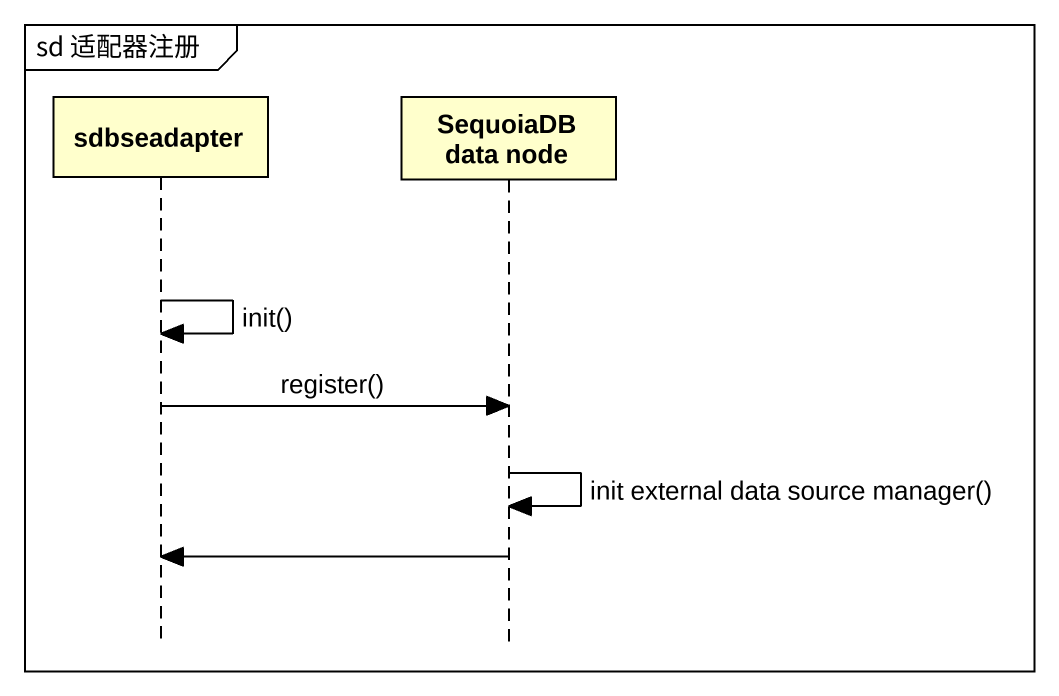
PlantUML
@startuml
mainframe sd 适配器注册
hide footbox
participant sdbseadapter
participant "SequoiaDB data node" as SequoiaDB_data_node

sdbseadapter -> sdbseadapter : init()
sdbseadapter -> SequoiaDB_data_node : register()
SequoiaDB_data_node -> SequoiaDB_data_node : init external data source manager()
SequoiaDB_data_node -> sdbseadapter
@enduml
